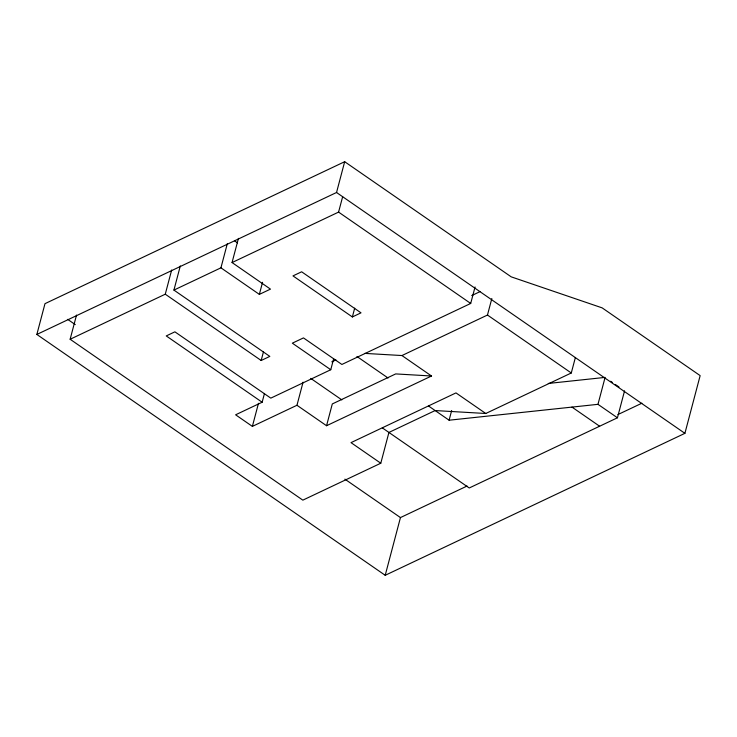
<?xml version="1.0" encoding="UTF-8"?>
<svg xmlns="http://www.w3.org/2000/svg" width="737" height="737" viewBox="0 0 737 737"><rect width="100%" height="100%" fill="white"/><g stroke="black" fill="none" stroke-linecap="round" stroke-linejoin="round"><path stroke-width="1.11" d="M36.85 334.451L44.985 303.662L344.676 161.707L511.22 276.854L602.157 307.873L700.15 375.621L684.903 433.338L385.211 575.293L36.85 334.451L336.542 192.495L344.676 161.707M575.394 357.445L571.286 372.986L485.766 413.494L435.134 410.555L388.924 432.444L380.789 463.223L302.843 500.147L70.135 339.26L76.519 315.077M70.135 339.26L165.272 294.192L171.657 270.009M165.272 294.192L261.174 360.494L269.825 356.404L173.923 290.092L180.307 265.91M173.923 290.092L220.934 267.826L227.318 243.643M220.934 267.826L259.35 294.385L270.47 289.125L232.054 262.556L238.447 238.373M259.35 294.385L262.547 282.299M261.174 360.494L263.496 351.706M264.472 393.438L262.151 402.236L235.61 414.802L252.376 426.391L258.475 403.305M232.054 262.556L338.578 212.099L342.65 196.715M252.376 426.391L296.965 405.267L303.064 382.19M262.151 402.236L166.249 335.925L174.899 331.834L270.801 398.137L330.766 369.734L333.668 358.744M352.36 316.947L361.01 312.847L301.645 271.796L292.985 275.896L352.36 316.947L354.69 308.149M296.965 405.267L326.555 425.728L332.304 403.94L395.695 373.917L431.532 375.999L401.951 355.547L364.815 353.392M385.211 575.293L400.458 517.577L467.055 486.033M330.766 369.734L292.34 343.175L303.469 337.905L341.885 364.465L470.703 303.451L475.061 286.96M428.538 405.995L449.1 420.21L451.661 410.518M401.951 355.547L487.47 315.04L491.828 298.549M449.1 420.21L597.974 404.327L605.095 377.399L548.273 383.461M382.328 427.884L469.248 487.977L617.44 417.787L624.552 390.85M331.797 361.839L335.906 359.896M471.726 295.565L480.027 291.631M326.555 425.728L431.532 375.999M617.947 414.553L641.881 403.222M610.651 381.241L612.511 382.521M615.284 384.447L618.997 387.008M336.542 192.495L684.903 433.338M338.578 212.099L470.703 303.451M487.47 315.04L571.286 372.986M597.974 404.327L617.44 417.787M571.976 407.1L599.623 426.226M485.766 413.494L455.982 392.904L351.005 442.633L380.789 463.223M234.688 240.935L237.498 242.878M356.957 356.505L388.04 377.998M310.756 378.394L341.83 399.887M344.87 479.142L400.458 517.577M67.693 319.37L75.266 324.602"/></g></svg>
